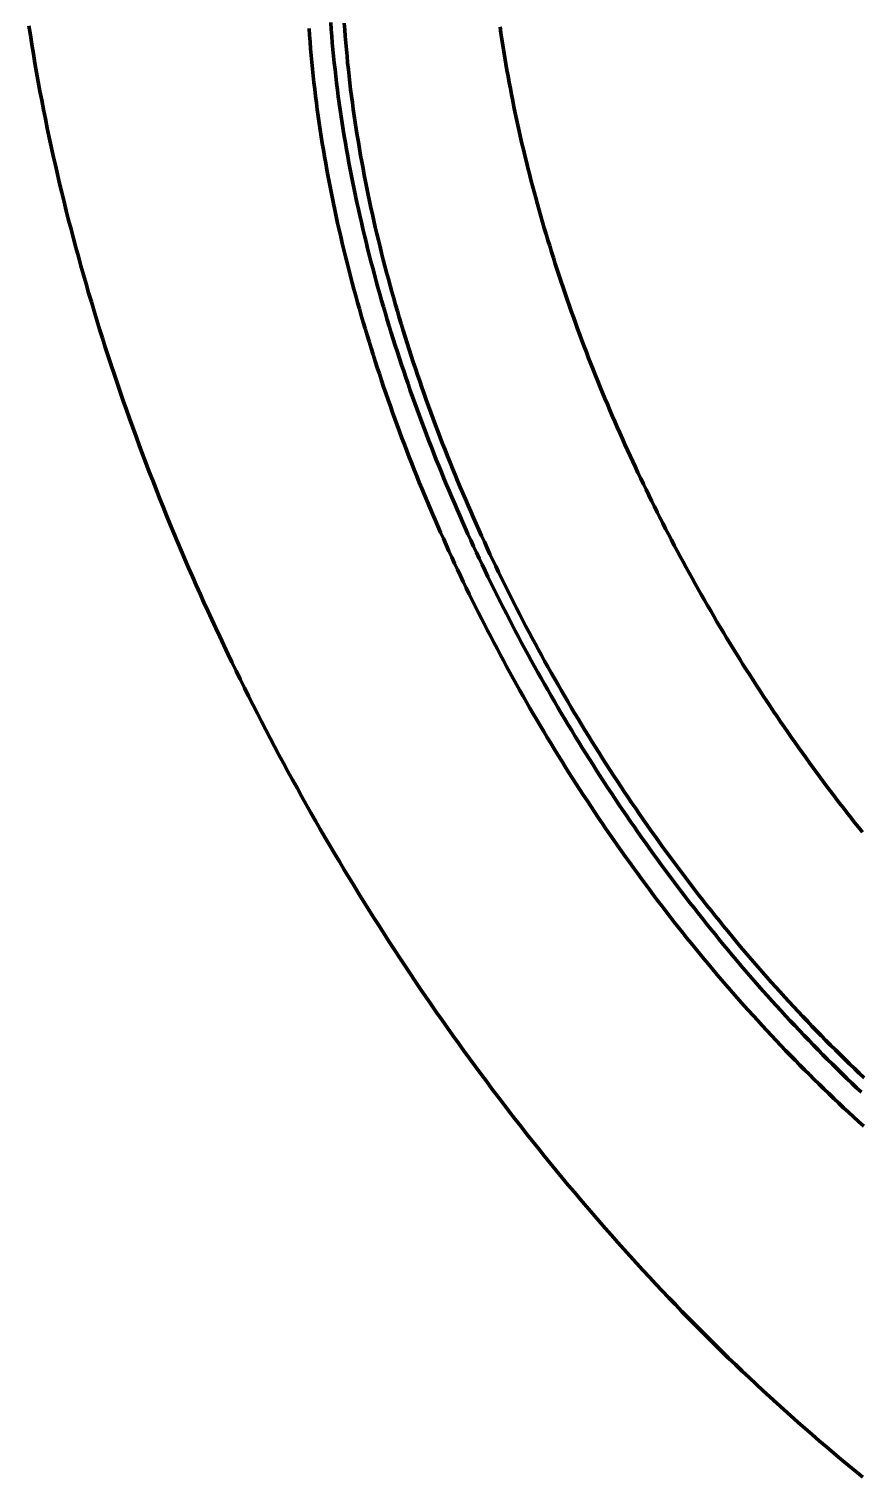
# Model space of a CAD drawing. Header units: millimetres. Extents: x 0 to 2208, y 0 to 420.
# Drawn here: x 168.74 to 172.9, y 52.16 to 59.41 of the extents above; entities that cross this region are included whole.
import ezdxf

# ---------------------------------------------------------------- set-up
doc = ezdxf.new("R2010")
doc.units = ezdxf.units.MM
doc.layers.add('01-VISIBLE', color=7, linetype='CONTINUOUS', lineweight=70)

msp = doc.modelspace()

# ---------------------------------------------------------------- linework, layer by layer
at = {"layer": '01-VISIBLE'}
for points in [[(168.7375, 59.4269), (168.7447, 59.3801), (168.7521, 59.3334), (168.7597, 59.2867), (168.7676, 59.2401), (168.7758, 59.1935), (168.7841, 59.147), (168.7927, 59.1005), (168.8016, 59.054), (168.8106, 59.0076), (168.8199, 58.9612), (168.8294, 58.9149), (168.8391, 58.8686), (168.849, 58.8223), (168.8592, 58.7762), (168.8696, 58.73), (168.8802, 58.6839), (168.8909, 58.6379), (168.902, 58.5919), (168.9132, 58.5459), (168.9246, 58.5), (168.9362, 58.4542), (168.9481, 58.4084), (168.9601, 58.3627), (168.9723, 58.317), (168.9848, 58.2714), (168.9974, 58.2258), (169.0102, 58.1803), (169.0233, 58.1348), (169.0365, 58.0894), (169.0499, 58.044), (169.0635, 57.9987), (169.0773, 57.9535), (169.0913, 57.9083), (169.1055, 57.8632), (169.1199, 57.8181), (169.1344, 57.7732), (169.1492, 57.7282), (169.1641, 57.6833), (169.1792, 57.6385), (169.1945, 57.5938), (169.21, 57.5491), (169.2256, 57.5044), (169.2414, 57.4599), (169.2574, 57.4154), (169.2736, 57.3709), (169.29, 57.3266), (169.3065, 57.2822), (169.3232, 57.238), (169.3401, 57.1938), (169.3572, 57.1497), (169.3744, 57.1057), (169.3918, 57.0617), (169.4094, 57.0178), (169.4271, 56.9739), (169.445, 56.9302), (169.4631, 56.8865), (169.4813, 56.8428), (169.4997, 56.7993), (169.5183, 56.7558), (169.5371, 56.7123), (169.556, 56.669), (169.575, 56.6257), (169.5943, 56.5825), (169.6136, 56.5394), (169.6332, 56.4963), (169.6529, 56.4533), (169.6728, 56.4104), (169.6928, 56.3676), (169.713, 56.3248), (169.7334, 56.2821), (169.7539, 56.2395), (169.7745, 56.1969), (169.7954, 56.1545), (169.8163, 56.1121), (169.8375, 56.0698), (169.8588, 56.0275), (169.8802, 55.9854), (169.9018, 55.9433), (169.9236, 55.9013), (169.9455, 55.8594), (169.9675, 55.8176), (169.9898, 55.7758), (170.0121, 55.7342), (170.0346, 55.6926), (170.0573, 55.6511), (170.0801, 55.6096), (170.1031, 55.5683), (170.1262, 55.527), (170.1495, 55.4859), (170.1729, 55.4448), (170.1965, 55.4038), (170.2202, 55.3629), (170.2441, 55.322), (170.2681, 55.2813), (170.2923, 55.2406), (170.3166, 55.2001), (170.3411, 55.1596), (170.3657, 55.1192), (170.3904, 55.0789), (170.4153, 55.0387), (170.4404, 54.9986), (170.4656, 54.9586), (170.4909, 54.9186), (170.5164, 54.8788), (170.5421, 54.8391), (170.5678, 54.7994), (170.5938, 54.7599), (170.6198, 54.7204), (170.6461, 54.681), (170.6724, 54.6418), (170.6989, 54.6026), (170.7256, 54.5635), (170.7524, 54.5246), (170.7793, 54.4857), (170.8064, 54.4469), (170.8336, 54.4083), (170.861, 54.3697), (170.8885, 54.3312), (170.9162, 54.2929), (170.944, 54.2546), (170.9719, 54.2165), (171, 54.1784), (171.0283, 54.1405), (171.0566, 54.1026), (171.0852, 54.0649), (171.1138, 54.0273), (171.1426, 53.9898), (171.1716, 53.9524), (171.2007, 53.9151), (171.2299, 53.8779), (171.2593, 53.8409), (171.2889, 53.8039), (171.3185, 53.7671), (171.3484, 53.7304), (171.3783, 53.6938), (171.4084, 53.6573), (171.4387, 53.621), (171.4691, 53.5847), (171.4996, 53.5486), (171.5303, 53.5126), (171.5611, 53.4768), (171.5921, 53.441), (171.6232, 53.4054), (171.6544, 53.3699), (171.6859, 53.3345), (171.7174, 53.2993), (171.7491, 53.2642), (171.7809, 53.2292), (171.8129, 53.1944), (171.845, 53.1597), (171.8773, 53.1251), (171.9097, 53.0907), (171.9423, 53.0564), (171.975, 53.0222), (172.0079, 52.9882), (172.0409, 52.9543), (172.074, 52.9206), (172.1073, 52.887), (172.1408, 52.8536), (172.1744, 52.8203), (172.2081, 52.7871), (172.242, 52.7542), (172.276, 52.7213), (172.3102, 52.6886), (172.3445, 52.6561), (172.379, 52.6237), (172.4136, 52.5915), (172.4484, 52.5595), (172.4833, 52.5276), (172.5184, 52.4958), (172.5536, 52.4643), (172.589, 52.4329), (172.6245, 52.4017), (172.6602, 52.3706), (172.696, 52.3397), (172.732, 52.3091), (172.7681, 52.2785), (172.8044, 52.2482), (172.8409, 52.218), (172.8774, 52.1881), (172.9142, 52.1583)], [(170.1403, 59.4142), (170.1427, 59.3802), (170.1453, 59.3463), (170.148, 59.3123), (170.151, 59.2784), (170.1542, 59.2445), (170.1575, 59.2106), (170.161, 59.1768), (170.1648, 59.1429), (170.1687, 59.1091), (170.1728, 59.0753), (170.1771, 59.0415), (170.1815, 59.0077), (170.1862, 58.974), (170.191, 58.9403), (170.196, 58.9066), (170.2012, 58.873), (170.2065, 58.8393), (170.212, 58.8057), (170.2177, 58.7722), (170.2236, 58.7386), (170.2296, 58.7051), (170.2358, 58.6716), (170.2421, 58.6382), (170.2487, 58.6047), (170.2553, 58.5713), (170.2622, 58.538), (170.2692, 58.5047), (170.2763, 58.4714), (170.2836, 58.4381), (170.2911, 58.4049), (170.2987, 58.3717), (170.3065, 58.3385), (170.3144, 58.3054), (170.3225, 58.2723), (170.3307, 58.2393), (170.3391, 58.2063), (170.3476, 58.1733), (170.3563, 58.1404), (170.3651, 58.1075), (170.3741, 58.0746), (170.3832, 58.0418), (170.3924, 58.0091), (170.4018, 57.9763), (170.4113, 57.9436), (170.421, 57.911), (170.4308, 57.8784), (170.4407, 57.8458), (170.4508, 57.8133), (170.461, 57.7808), (170.4713, 57.7483), (170.4818, 57.7159), (170.4924, 57.6836), (170.5032, 57.6513), (170.514, 57.619), (170.5251, 57.5868), (170.5362, 57.5546), (170.5475, 57.5225), (170.5589, 57.4904), (170.5704, 57.4583), (170.582, 57.4263), (170.5938, 57.3944), (170.6057, 57.3625), (170.6178, 57.3306), (170.6299, 57.2988), (170.6422, 57.2671), (170.6546, 57.2354), (170.6671, 57.2037), (170.6798, 57.1721), (170.6925, 57.1405), (170.7054, 57.109), (170.7185, 57.0775), (170.7316, 57.0461), (170.7448, 57.0147), (170.7582, 56.9834), (170.7717, 56.9522), (170.7853, 56.9209), (170.799, 56.8898), (170.8129, 56.8587), (170.8268, 56.8276), (170.8409, 56.7966), (170.8551, 56.7657), (170.8694, 56.7348), (170.8839, 56.7039), (170.8984, 56.6731), (170.913, 56.6424), (170.9278, 56.6117), (170.9427, 56.5811), (170.9577, 56.5505), (170.9728, 56.52), (170.988, 56.4895), (171.0033, 56.4591), (171.0188, 56.4288), (171.0343, 56.3985), (171.05, 56.3682), (171.0658, 56.3381), (171.0817, 56.3079), (171.0977, 56.2779), (171.1138, 56.2479), (171.13, 56.2179), (171.1463, 56.188), (171.1627, 56.1582), (171.1793, 56.1285), (171.1959, 56.0987), (171.2127, 56.0691), (171.2295, 56.0395), (171.2465, 56.01), (171.2636, 55.9805), (171.2808, 55.9511), (171.2981, 55.9218), (171.3155, 55.8925), (171.333, 55.8633), (171.3506, 55.8342), (171.3683, 55.8051), (171.3861, 55.7761), (171.4041, 55.7472), (171.4221, 55.7183), (171.4402, 55.6895), (171.4585, 55.6607), (171.4768, 55.632), (171.4953, 55.6034), (171.5139, 55.5749), (171.5325, 55.5464), (171.5513, 55.518), (171.5702, 55.4896), (171.5892, 55.4614), (171.6082, 55.4332), (171.6274, 55.405), (171.6467, 55.377), (171.6661, 55.349), (171.6856, 55.3211), (171.7052, 55.2932), (171.7249, 55.2655), (171.7448, 55.2378), (171.7647, 55.2101), (171.7847, 55.1826), (171.8048, 55.1551), (171.825, 55.1277), (171.8454, 55.1004), (171.8658, 55.0732), (171.8863, 55.046), (171.907, 55.0189), (171.9277, 54.9919), (171.9486, 54.965), (171.9695, 54.9382), (171.9906, 54.9114), (172.0117, 54.8847), (172.033, 54.8581), (172.0544, 54.8316), (172.0758, 54.8052), (172.0974, 54.7788), (172.1191, 54.7526), (172.1409, 54.7264), (172.1627, 54.7003), (172.1847, 54.6743), (172.2068, 54.6484), (172.229, 54.6225), (172.2513, 54.5968), (172.2737, 54.5712), (172.2962, 54.5456), (172.3188, 54.5202), (172.3416, 54.4948), (172.3644, 54.4695), (172.3873, 54.4443), (172.4103, 54.4192), (172.4335, 54.3943), (172.4567, 54.3694), (172.48, 54.3446), (172.5035, 54.3199), (172.527, 54.2953), (172.5507, 54.2708), (172.5745, 54.2464), (172.5983, 54.2221), (172.6223, 54.1979), (172.6464, 54.1739), (172.6706, 54.1499), (172.6949, 54.126), (172.7192, 54.1023), (172.7438, 54.0786), (172.7684, 54.0551), (172.7931, 54.0317), (172.8179, 54.0084), (172.8428, 53.9852), (172.8679, 53.9621), (172.893, 53.9391), (172.9183, 53.9163)], [(170.2486, 59.4431), (170.2512, 59.4094), (170.2539, 59.3758), (170.2568, 59.3422), (170.2599, 59.3085), (170.2633, 59.275), (170.2667, 59.2414), (170.2704, 59.2079), (170.2743, 59.1743), (170.2783, 59.1408), (170.2825, 59.1073), (170.2869, 59.0739), (170.2915, 59.0405), (170.2963, 59.007), (170.3012, 58.9737), (170.3063, 58.9403), (170.3116, 58.907), (170.317, 58.8737), (170.3226, 58.8404), (170.3284, 58.8071), (170.3343, 58.7739), (170.3404, 58.7407), (170.3466, 58.7076), (170.3531, 58.6744), (170.3596, 58.6413), (170.3664, 58.6083), (170.3733, 58.5752), (170.3803, 58.5422), (170.3875, 58.5093), (170.3949, 58.4763), (170.4024, 58.4434), (170.41, 58.4106), (170.4178, 58.3777), (170.4258, 58.3449), (170.4339, 58.3122), (170.4421, 58.2795), (170.4505, 58.2468), (170.4591, 58.2141), (170.4677, 58.1815), (170.4765, 58.1489), (170.4855, 58.1164), (170.4946, 58.0839), (170.5038, 58.0515), (170.5132, 58.019), (170.5227, 57.9867), (170.5324, 57.9543), (170.5422, 57.922), (170.5521, 57.8898), (170.5622, 57.8576), (170.5723, 57.8254), (170.5827, 57.7933), (170.5931, 57.7612), (170.6037, 57.7291), (170.6144, 57.6971), (170.6252, 57.6652), (170.6362, 57.6333), (170.6473, 57.6014), (170.6585, 57.5696), (170.6699, 57.5378), (170.6814, 57.5061), (170.693, 57.4744), (170.7047, 57.4427), (170.7165, 57.4111), (170.7285, 57.3796), (170.7406, 57.3481), (170.7528, 57.3166), (170.7652, 57.2852), (170.7776, 57.2538), (170.7902, 57.2225), (170.8029, 57.1913), (170.8157, 57.16), (170.8286, 57.1289), (170.8417, 57.0978), (170.8549, 57.0667), (170.8681, 57.0357), (170.8816, 57.0047), (170.8951, 56.9738), (170.9087, 56.9429), (170.9225, 56.9121), (170.9363, 56.8813), (170.9503, 56.8506), (170.9644, 56.8199), (170.9786, 56.7893), (170.9929, 56.7588), (171.0073, 56.7283), (171.0219, 56.6978), (171.0365, 56.6674), (171.0513, 56.6371), (171.0662, 56.6068), (171.0812, 56.5766), (171.0963, 56.5464), (171.1115, 56.5163), (171.1268, 56.4862), (171.1422, 56.4562), (171.1578, 56.4262), (171.1734, 56.3963), (171.1892, 56.3665), (171.205, 56.3367), (171.221, 56.307), (171.2371, 56.2773), (171.2532, 56.2477), (171.2695, 56.2181), (171.2859, 56.1886), (171.3024, 56.1592), (171.319, 56.1298), (171.3358, 56.1005), (171.3526, 56.0712), (171.3695, 56.042), (171.3865, 56.0129), (171.4037, 55.9838), (171.4209, 55.9548), (171.4383, 55.9259), (171.4557, 55.897), (171.4733, 55.8682), (171.4909, 55.8394), (171.5087, 55.8107), (171.5265, 55.7821), (171.5445, 55.7535), (171.5626, 55.725), (171.5808, 55.6966), (171.599, 55.6682), (171.6174, 55.6399), (171.6359, 55.6117), (171.6545, 55.5835), (171.6732, 55.5554), (171.692, 55.5274), (171.7109, 55.4995), (171.7299, 55.4716), (171.749, 55.4437), (171.7682, 55.416), (171.7875, 55.3883), (171.8069, 55.3607), (171.8264, 55.3332), (171.846, 55.3057), (171.8657, 55.2783), (171.8855, 55.251), (171.9054, 55.2238), (171.9255, 55.1966), (171.9456, 55.1695), (171.9658, 55.1425), (171.9861, 55.1155), (172.0065, 55.0887), (172.0271, 55.0619), (172.0477, 55.0352), (172.0684, 55.0086), (172.0893, 54.982), (172.1102, 54.9555), (172.1312, 54.9291), (172.1524, 54.9028), (172.1736, 54.8766), (172.1949, 54.8505), (172.2164, 54.8244), (172.2379, 54.7984), (172.2596, 54.7725), (172.2813, 54.7467), (172.3031, 54.721), (172.3251, 54.6954), (172.3471, 54.6698), (172.3693, 54.6444), (172.3916, 54.619), (172.4139, 54.5937), (172.4364, 54.5686), (172.4589, 54.5435), (172.4816, 54.5185), (172.5044, 54.4936), (172.5272, 54.4687), (172.5502, 54.444), (172.5733, 54.4194), (172.5965, 54.3949), (172.6197, 54.3704), (172.6431, 54.3461), (172.6666, 54.3219), (172.6902, 54.2978), (172.7139, 54.2737), (172.7377, 54.2498), (172.7616, 54.226), (172.7856, 54.2023), (172.8097, 54.1787), (172.8339, 54.1552), (172.8583, 54.1318), (172.8827, 54.1085), (172.9072, 54.0853)], [(170.3169, 59.4413), (170.3192, 59.4079), (170.3217, 59.3746), (170.3244, 59.3413), (170.3273, 59.308), (170.3304, 59.2747), (170.3337, 59.2415), (170.3372, 59.2082), (170.3409, 59.175), (170.3447, 59.1418), (170.3487, 59.1086), (170.3529, 59.0755), (170.3573, 59.0423), (170.3619, 59.0092), (170.3666, 58.9761), (170.3715, 58.9431), (170.3766, 58.91), (170.3818, 58.877), (170.3873, 58.8441), (170.3928, 58.8111), (170.3986, 58.7782), (170.4045, 58.7453), (170.4106, 58.7124), (170.4168, 58.6796), (170.4232, 58.6468), (170.4298, 58.614), (170.4365, 58.5813), (170.4433, 58.5486), (170.4504, 58.5159), (170.4575, 58.4832), (170.4649, 58.4506), (170.4723, 58.4181), (170.48, 58.3855), (170.4878, 58.353), (170.4957, 58.3206), (170.5038, 58.2881), (170.512, 58.2557), (170.5203, 58.2234), (170.5288, 58.191), (170.5375, 58.1588), (170.5463, 58.1265), (170.5552, 58.0943), (170.5643, 58.0621), (170.5735, 58.03), (170.5828, 57.9979), (170.5923, 57.9659), (170.6019, 57.9339), (170.6117, 57.9019), (170.6216, 57.87), (170.6316, 57.8381), (170.6418, 57.8063), (170.652, 57.7745), (170.6625, 57.7427), (170.673, 57.711), (170.6837, 57.6793), (170.6945, 57.6477), (170.7054, 57.6161), (170.7165, 57.5846), (170.7277, 57.5531), (170.739, 57.5216), (170.7504, 57.4902), (170.762, 57.4589), (170.7737, 57.4276), (170.7855, 57.3963), (170.7974, 57.3651), (170.8094, 57.3339), (170.8216, 57.3028), (170.8339, 57.2717), (170.8463, 57.2407), (170.8589, 57.2097), (170.8715, 57.1787), (170.8843, 57.1479), (170.8972, 57.117), (170.9102, 57.0862), (170.9233, 57.0555), (170.9366, 57.0248), (170.9499, 56.9942), (170.9634, 56.9636), (170.977, 56.9331), (170.9907, 56.9026), (171.0045, 56.8722), (171.0184, 56.8418), (171.0325, 56.8114), (171.0466, 56.7812), (171.0609, 56.7509), (171.0753, 56.7208), (171.0898, 56.6907), (171.1044, 56.6606), (171.1191, 56.6306), (171.1339, 56.6006), (171.1489, 56.5707), (171.1639, 56.5409), (171.1791, 56.5111), (171.1943, 56.4814), (171.2097, 56.4517), (171.2252, 56.4221), (171.2408, 56.3925), (171.2565, 56.363), (171.2723, 56.3336), (171.2882, 56.3042), (171.3042, 56.2749), (171.3203, 56.2456), (171.3366, 56.2164), (171.3529, 56.1872), (171.3694, 56.1581), (171.3859, 56.1291), (171.4026, 56.1001), (171.4193, 56.0712), (171.4362, 56.0423), (171.4532, 56.0136), (171.4703, 55.9848), (171.4874, 55.9562), (171.5047, 55.9276), (171.5221, 55.899), (171.5396, 55.8705), (171.5572, 55.8421), (171.5749, 55.8138), (171.5927, 55.7855), (171.6106, 55.7573), (171.6286, 55.7291), (171.6468, 55.701), (171.665, 55.673), (171.6833, 55.6451), (171.7017, 55.6172), (171.7203, 55.5894), (171.7389, 55.5616), (171.7576, 55.5339), (171.7764, 55.5063), (171.7954, 55.4788), (171.8144, 55.4513), (171.8336, 55.4239), (171.8528, 55.3966), (171.8721, 55.3693), (171.8916, 55.3422), (171.9111, 55.3151), (171.9308, 55.288), (171.9505, 55.2611), (171.9704, 55.2342), (171.9903, 55.2074), (172.0104, 55.1806), (172.0306, 55.154), (172.0508, 55.1274), (172.0712, 55.1009), (172.0916, 55.0745), (172.1122, 55.0481), (172.1329, 55.0218), (172.1536, 54.9957), (172.1745, 54.9696), (172.1955, 54.9435), (172.2165, 54.9176), (172.2377, 54.8917), (172.259, 54.8659), (172.2804, 54.8403), (172.3018, 54.8147), (172.3234, 54.7891), (172.3451, 54.7637), (172.3669, 54.7383), (172.3888, 54.7131), (172.4108, 54.6879), (172.4329, 54.6628), (172.455, 54.6378), (172.4773, 54.6129), (172.4997, 54.5881), (172.5222, 54.5634), (172.5448, 54.5388), (172.5675, 54.5143), (172.5903, 54.4899), (172.6133, 54.4655), (172.6363, 54.4413), (172.6594, 54.4171), (172.6826, 54.3931), (172.7059, 54.3692), (172.7294, 54.3453), (172.7529, 54.3216), (172.7765, 54.298), (172.8003, 54.2744), (172.8241, 54.251), (172.848, 54.2277), (172.8721, 54.2045), (172.8962, 54.1814), (172.9205, 54.1584)], [(171.0971, 59.4217), (171.1015, 59.3908), (171.1062, 59.3598), (171.111, 59.3289), (171.1159, 59.298), (171.121, 59.2672), (171.1262, 59.2363), (171.1315, 59.2055), (171.1371, 59.1747), (171.1427, 59.1439), (171.1485, 59.1132), (171.1544, 59.0825), (171.1605, 59.0518), (171.1667, 59.0211), (171.1731, 58.9905), (171.1796, 58.9599), (171.1862, 58.9293), (171.193, 58.8988), (171.1998, 58.8683), (171.2069, 58.8378), (171.214, 58.8073), (171.2213, 58.7769), (171.2287, 58.7465), (171.2363, 58.7162), (171.2439, 58.6858), (171.2517, 58.6555), (171.2596, 58.6253), (171.2677, 58.595), (171.2759, 58.5648), (171.2842, 58.5347), (171.2926, 58.5045), (171.3011, 58.4744), (171.3098, 58.4444), (171.3186, 58.4144), (171.3275, 58.3844), (171.3365, 58.3544), (171.3456, 58.3245), (171.3549, 58.2946), (171.3642, 58.2648), (171.3737, 58.235), (171.3833, 58.2052), (171.393, 58.1754), (171.4029, 58.1457), (171.4128, 58.1161), (171.4229, 58.0865), (171.4331, 58.0569), (171.4433, 58.0273), (171.4537, 57.9978), (171.4642, 57.9684), (171.4749, 57.9389), (171.4856, 57.9096), (171.4964, 57.8802), (171.5074, 57.8509), (171.5184, 57.8216), (171.5296, 57.7924), (171.5408, 57.7632), (171.5522, 57.7341), (171.5637, 57.705), (171.5753, 57.6759), (171.5869, 57.6469), (171.5987, 57.6179), (171.6106, 57.589), (171.6226, 57.5601), (171.6347, 57.5313), (171.6469, 57.5024), (171.6593, 57.4737), (171.6717, 57.445), (171.6842, 57.4163), (171.6968, 57.3877), (171.7095, 57.3591), (171.7223, 57.3305), (171.7352, 57.3021), (171.7482, 57.2736), (171.7614, 57.2452), (171.7746, 57.2168), (171.7879, 57.1885), (171.8013, 57.1603), (171.8148, 57.1321), (171.8284, 57.1039), (171.8421, 57.0758), (171.8559, 57.0477), (171.8698, 57.0197), (171.8838, 56.9917), (171.8979, 56.9638), (171.9121, 56.9359), (171.9264, 56.908), (171.9407, 56.8803), (171.9552, 56.8525), (171.9698, 56.8248), (171.9844, 56.7972), (171.9992, 56.7696), (172.014, 56.7421), (172.029, 56.7146), (172.044, 56.6872), (172.0591, 56.6598), (172.0744, 56.6325), (172.0897, 56.6052), (172.1051, 56.578), (172.1206, 56.5508), (172.1362, 56.5237), (172.1519, 56.4966), (172.1677, 56.4696), (172.1835, 56.4426), (172.1995, 56.4157), (172.2156, 56.3889), (172.2317, 56.3621), (172.2479, 56.3353), (172.2643, 56.3087), (172.2807, 56.282), (172.2972, 56.2555), (172.3138, 56.2289), (172.3305, 56.2025), (172.3473, 56.1761), (172.3642, 56.1497), (172.3811, 56.1235), (172.3982, 56.0972), (172.4153, 56.0711), (172.4325, 56.045), (172.4499, 56.0189), (172.4673, 55.9929), (172.4848, 55.967), (172.5024, 55.9411), (172.5201, 55.9153), (172.5378, 55.8896), (172.5557, 55.8639), (172.5737, 55.8383), (172.5917, 55.8127), (172.6098, 55.7872), (172.628, 55.7618), (172.6463, 55.7364), (172.6647, 55.7111), (172.6832, 55.6859), (172.7018, 55.6607), (172.7205, 55.6356), (172.7392, 55.6106), (172.7581, 55.5856), (172.777, 55.5607), (172.796, 55.5359), (172.8151, 55.5111), (172.8343, 55.4864), (172.8536, 55.4618), (172.873, 55.4372), (172.8924, 55.4127), (172.912, 55.3883)]]:
    msp.add_lwpolyline(points, dxfattribs=at)

doc.saveas('drawing.dxf')
